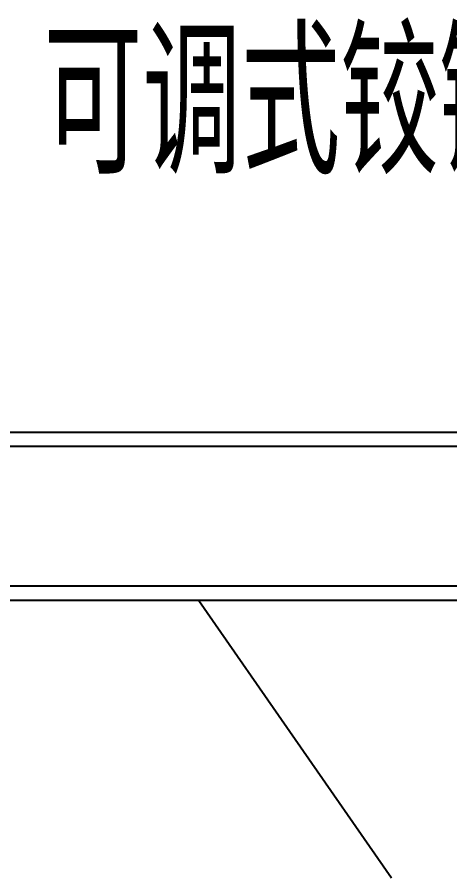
# Model space of a CAD drawing. Extents: x 27938 to 1507990, y 110129 to 923079.
# Drawn here: x 489115 to 490338, y 381051 to 383488 of the extents above; entities that cross this region are included whole.
import ezdxf

# ---------------------------------------------------------------- set-up
doc = ezdxf.new("R2010")
doc.units = 0
doc.header["$LTSCALE"] = 1000
doc.header["$MEASUREMENT"] = 0
doc.layers.add('W_DIM', color=4, linetype='Continuous')
doc.styles.get("Standard").update_dxf_attribs({"font": 'gbenor.shx', "bigfont": 'gbcbig.shx'})
doc.styles.add('wwp100', font='txt.shx', dxfattribs={"width": 0.7, "height": 400, "bigfont": 'hztxt.shx'})
doc.dimstyles.get("Standard").update_dxf_attribs({"dimtxt": 0.18, "dimasz": 0.18, "dimexe": 0.18, "dimexo": 0.0625, "dimgap": 0.09, "dimtad": 0, "dimtih": 1, "dimtoh": 1, "dimdec": 4, "dimzin": 0, "dimdsep": 46, "dimtxsty": 'Standard', "dimcen": 0.09, "dimadec": 0, "dimazin": 0, "dimtfac": 1, "dimtdec": 4, "dimtofl": 0, "dimtmove": 0, "dimatfit": 3, "dimfxl": 1, "dimtolj": 1, "dimtzin": 0, "dimarcsym": 0})

msp = doc.modelspace()

# ---------------------------------------------------------------- linework, layer by layer
at = {"linetype": 'Continuous'}
for p, q in [((487301, 382313), (491110.7, 382313)), ((490802.7, 382272.3), (487272.2, 382272.3)), ((490802.7, 381877.4), (487272.2, 381877.4)), ((491110.7, 381836.7), (487301, 381836.7))]:
    msp.add_line(p, q, dxfattribs=at)

# ---------------------------------------------------------------- texts
at = {"layer": 'W_DIM', "color": 7, "style": 'wwp100', "width": 0.7}
msp.add_text('可调式铰链A', height=400, dxfattribs=at).set_placement((489188.5, 383044.2))

# ---------------------------------------------------------------- leaders
msp.add_leader([(489628.4, 381836.7), (490173.3, 381051.3)], dimstyle='Standard', override={"dimgap": 20, "dimtad": 0})

doc.saveas('drawing.dxf')
